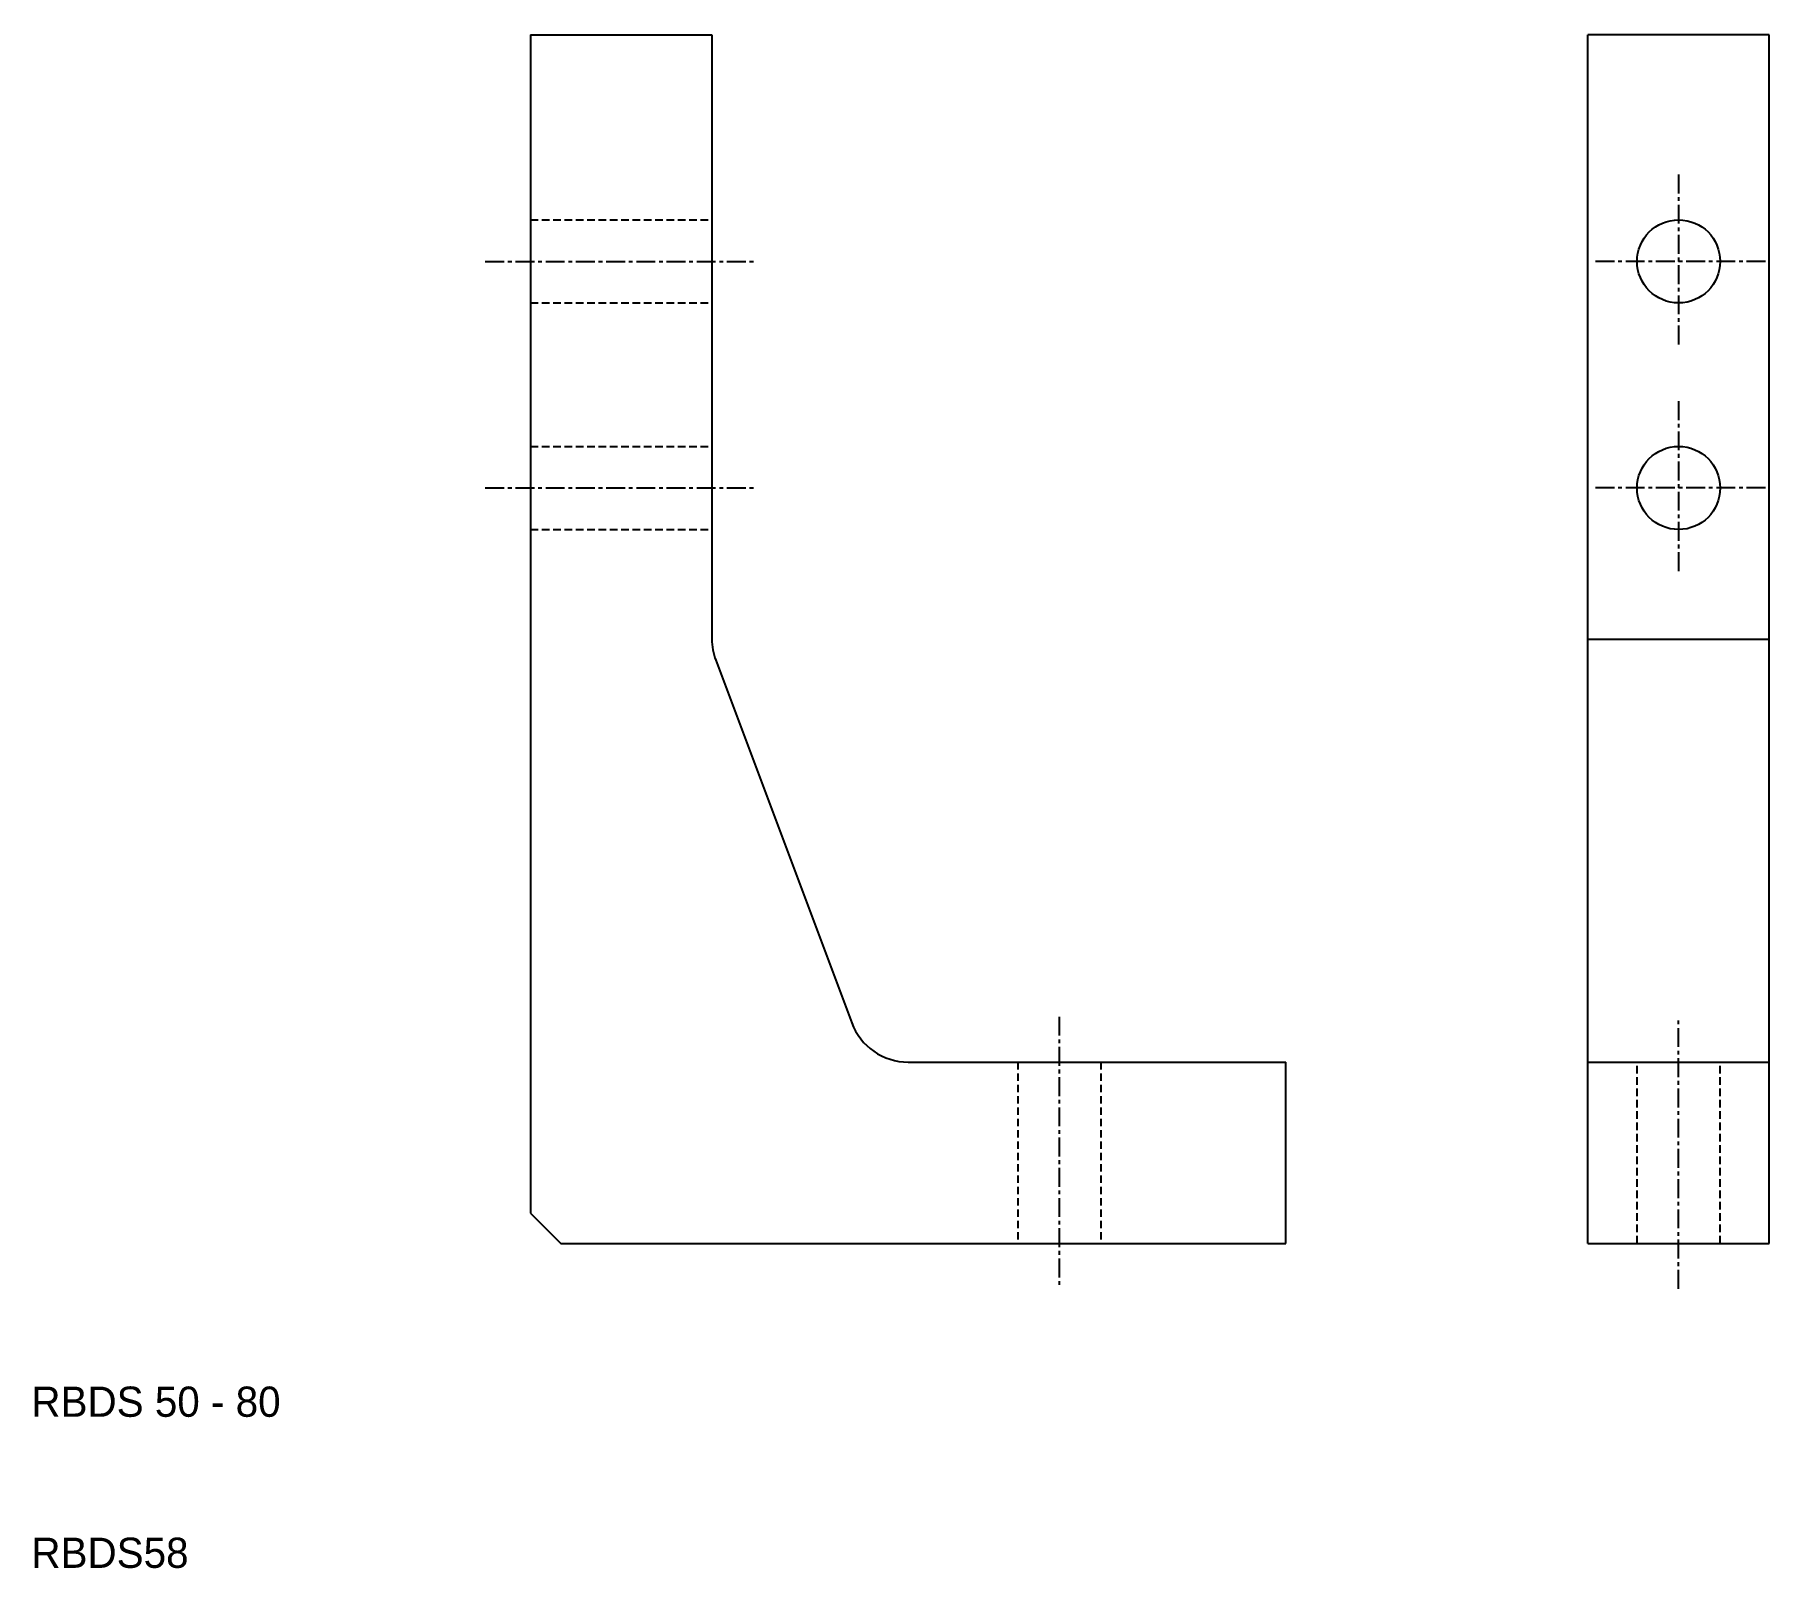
# Model space of a CAD drawing. Extents: x 13 to 128, y 9 to 110.
import ezdxf

# ---------------------------------------------------------------- set-up
doc = ezdxf.new("R2010")
doc.units = 0
doc.linetypes.add('CENTER', pattern=[2, 1.25, -0.25, 0.25, -0.25])
doc.linetypes.add('DASHED', pattern=[0.75, 0.5, -0.25])
doc.layers.get('0').update_dxf_attribs({"linetype": 'CONTINUOUS'})
doc.layers.add('CENTER', color=1, linetype='CENTER')

msp = doc.modelspace()

# ---------------------------------------------------------------- linework, layer by layer
at = {"color": 7, "linetype": 'CONTINUOUS'}
for p, q in [((46.05, 110.48), (46.05, 32.48)), ((46.05, 110.48), (58.05, 110.48)), ((58.05, 110.48), (58.05, 70.48)), ((116.05, 30.48), (116.05, 110.48)), ((128.05, 110.48), (116.05, 110.48)), ((128.05, 30.48), (128.05, 110.48)), ((116.05, 70.48), (128.05, 70.48)), ((58.31, 69.08), (67.31, 45.08)), ((71.05, 42.48), (96.05, 42.48)), ((96.05, 30.48), (96.05, 42.48)), ((116.05, 42.48), (128.05, 42.48)), ((46.05, 32.48), (48.05, 30.48)), ((48.05, 30.48), (96.05, 30.48)), ((116.05, 30.48), (128.05, 30.48))]:
    msp.add_line(p, q, dxfattribs=at)
at = {"color": 3, "linetype": 'DASHED'}
for p, q in [((46.05, 98.23), (58.05, 98.23)), ((46.05, 92.73), (58.05, 92.73)), ((46.05, 83.23), (58.05, 83.23)), ((46.05, 77.73), (58.05, 77.73)), ((78.3, 42.48), (78.3, 30.48)), ((83.8, 42.48), (83.8, 30.48)), ((119.3, 30.48), (119.3, 42.48)), ((124.8, 30.48), (124.8, 42.48))]:
    msp.add_line(p, q, dxfattribs=at)
at = {"color": 7, "linetype": 'CONTINUOUS'}
for centre in [(122.05, 95.48), (122.05, 80.48)]:
    msp.add_circle(centre, 2.75, dxfattribs=at)
for centre, start, end in [((62.05, 70.48), 180, 200.556), ((71.05, 46.48), 200.556, 270)]:
    msp.add_arc(centre, 4, start, end, dxfattribs=at)
at = {"layer": 'CENTER', "color": 1, "linetype": 'CENTER'}
for p, q in [((122.05, 101.23), (122.05, 89.73)), ((43.05, 95.48), (61.05, 95.48)), ((127.8, 95.48), (116.3, 95.48)), ((122.05, 86.23), (122.05, 74.73)), ((43.05, 80.48), (61.05, 80.48)), ((127.8, 80.48), (116.3, 80.48)), ((81.05, 45.48), (81.05, 27.48)), ((122.05, 27.48), (122.05, 45.48))]:
    msp.add_line(p, q, dxfattribs=at)

# ---------------------------------------------------------------- texts
at = {"color": 7, "linetype": 'CONTINUOUS'}
for s, p in [('RBDS 50 - 80', (13, 19)), ('RBDS58', (13, 9))]:
    msp.add_text(s, height=2, dxfattribs=at).set_placement(p)

doc.saveas('drawing.dxf')
